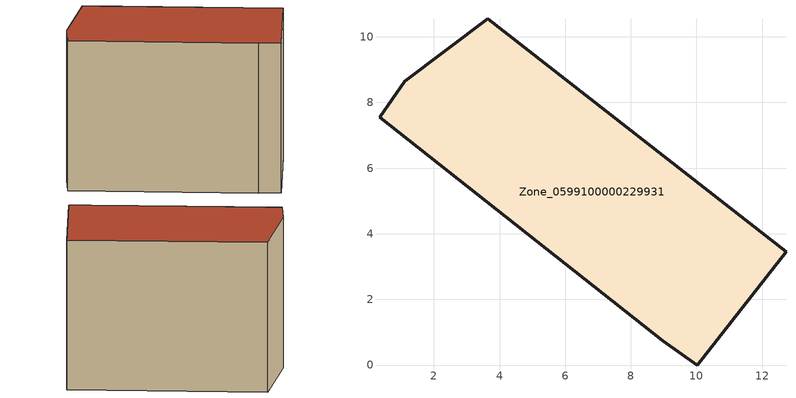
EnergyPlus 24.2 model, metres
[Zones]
Zone_0599100000229931
 floor ground (C_G): 8.98,0.75 0.34,7.55 1.11,8.64 3.64,10.54 12.73,3.45 10.02,0 z0
 wall outside (C_F): 10.02,0 12.73,3.45 3.64,10.54 1.11,8.64 0.34,7.55 8.98,0.75 10.02,0 z0:9.68
 roof outside (C_R): 0.34,7.55 8.98,0.75 10.02,0 12.73,3.45 3.64,10.54 1.11,8.64 z9.68
[BUILDING]
Pand.0599100000229931: North Axis=0; Terrain=City; Loads Convergence Tolerance Value=0.04; Temperature Convergence Tolerance Value=0.4; Solar Distribution=FullExterior; Maximum Number of Warmup Days=25; Minimum Number of Warmup Days=1
[Site:Location]
Rotterdam.The.Hague.AP_ZH_NLD Design_Conditions: Latitude=51.96; Longitude=4.45; Time Zone=1; Elevation=-4.5
[SITE:GROUNDTEMPERATURE:BUILDINGSURFACE]
18, 18, 18, 18, 18, 18, 18, 18, 18, 18, 18, 18
[MATERIAL] Thermal Absorptance=0.9; Solar Absorptance=0.7; Visible Absorptance=0.7
Name | Roughness | Thickness | Conductivity | Density | Specific Heat
G.TI.1946 | MediumSmooth | 0.15 | 1 | 540 | 1210
F.TI.1946 | Rough | 0.3 | 0.857143 | 1920 | 840
R.TI.1946 | MediumRough | 0.2 | 0.1 | 1500 | 1000
[CONSTRUCTION]
C_G: G.TI.1946
C_F: F.TI.1946
C_R: R.TI.1946
[ZONE]
Zone_0599100000229931: Type=1; Multiplier=1; Ceiling Height=Autocalculate; Volume=Autocalculate; Floor Area=autocalculate; Part of Total Floor Area=Yes
[ZONEINFILTRATION:DESIGNFLOWRATE]
Infil_Zone_0599100000229931: Zone or ZoneList or Space or SpaceList=Zone_0599100000229931; Schedule=AlwaysOn; Design Flow Rate Calculation Method=Flow/Area; Flow Rate per Floor Area=0.003; Constant Term Coefficient=1; Temperature Term Coefficient=0; Velocity Term Coefficient=0; Velocity Squared Term Coefficient=0
[HVACTEMPLATE:ZONE:IDEALLOADSAIRSYSTEM]
Zone_0599100000229931: Maximum Heating Supply Air Temperature=50; Minimum Cooling Supply Air Temperature=13; Maximum Heating Supply Air Humidity Ratio=0.0156; Minimum Cooling Supply Air Humidity Ratio=0.0077; Heating Limit=NoLimit; Cooling Limit=NoLimit; Dehumidification Control Type=ConstantSensibleHeatRatio; Cooling Sensible Heat Ratio=0.7; Dehumidification Setpoint=60; Humidification Control Type=None; Humidification Setpoint=30; Outdoor Air Method=None; Outdoor Air Flow Rate per Person=0.00944; Outdoor Air Flow Rate per Zone Floor Area=0; Outdoor Air Flow Rate per Zone=0; Demand Controlled Ventilation Type=None; Outdoor Air Economizer Type=NoEconomizer; Heat Recovery Type=None; Sensible Heat Recovery Effectiveness=0.7; Latent Heat Recovery Effectiveness=0.65
[ZONECONTROL:THERMOSTAT]
ThermostatControl_Zone_0599100000229931: Zone or ZoneList=Zone_0599100000229931; Control Type Schedule=DualSetpointControlType; Control 1=Thermostat_Zone_0599100000229931; Temperature Difference Between Cutout And Setpoint=0
[THERMOSTATSETPOINT:DUALSETPOINT]
Thermostat_Zone_0599100000229931: Heating Setpoint Temperature Schedule=HeatingSetpoint_Zone_0599100000229931; Cooling Setpoint Temperature Schedule=CoolingSetpoint_Zone_0599100000229931
[SCHEDULE:COMPACT]
HeatingSetpoint_Zone_0599100000229931: Through: 12/31, For: AllDays, Until: 24:00, 21
CoolingSetpoint_Zone_0599100000229931: Through: 12/31, For: AllDays, Until: 24:00, 24
DualSetpointControlType: Through: 12/31, For: AllDays, Until: 24:00, 4
AlwaysOn: Through: 12/31, For: AllDays, Until: 24:00, 1
